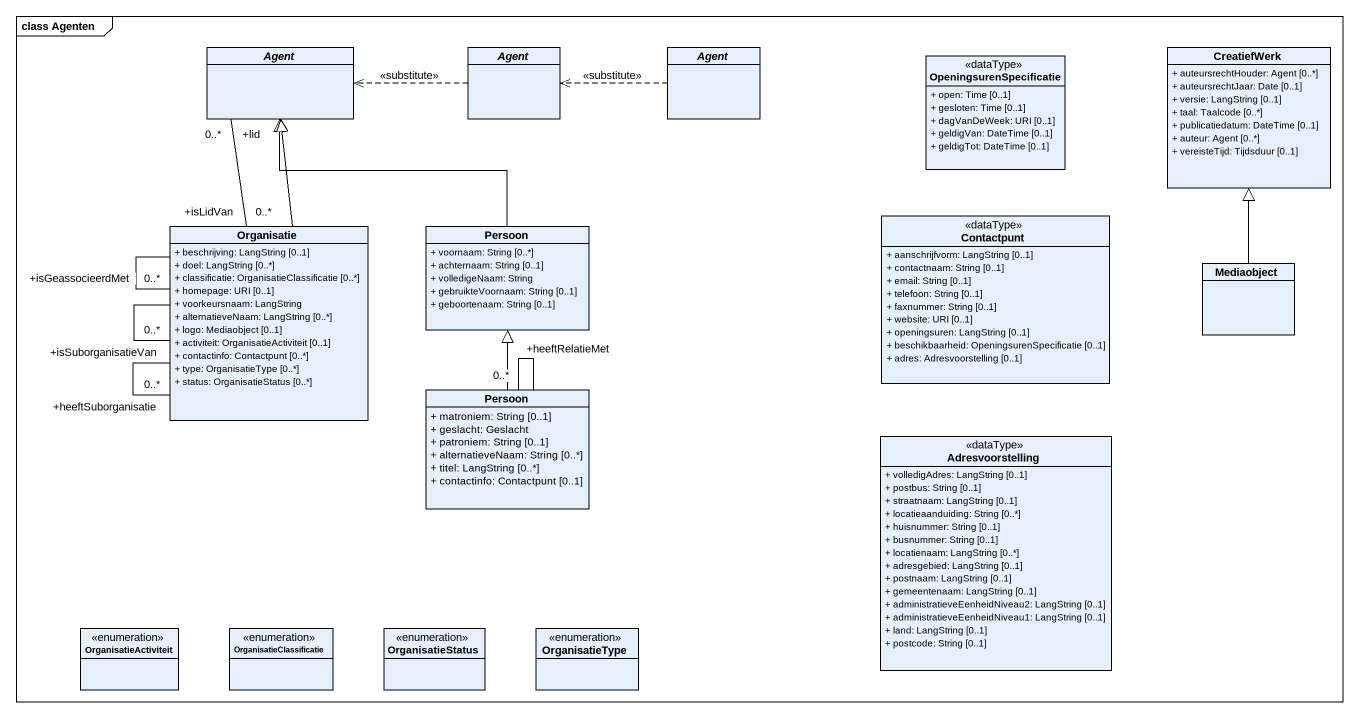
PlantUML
@startuml
mainframe class Agenten
hide circle
hide empty members
skinparam classAttributeIconSize 0
abstract class "Agent" as Agent_
abstract class "Agent" as Agent__2
abstract class "Agent" as Agent__3
class OpeningsurenSpecificatie <<dataType>> {
  + open: Time [0..1]
  + gesloten: Time [0..1]
  + dagVanDeWeek: URI [0..1]
  + geldigVan: DateTime [0..1]
  + geldigTot: DateTime [0..1]
}
class CreatiefWerk {
  + auteursrechtHouder: Agent [0..*]
  + auteursrechtJaar: Date [0..1]
  + versie: LangString [0..1]
  + taal: Taalcode [0..*]
  + publicatiedatum: DateTime [0..1]
  + auteur: Agent [0..*]
  + vereisteTijd: Tijdsduur [0..1]
}
class Organisatie {
  + beschrijving: LangString [0..1]
  + doel: LangString [0..*]
  + classificatie: OrganisatieClassificatie [0..*]
  + homepage: URI [0..1]
  + voorkeursnaam: LangString
  + alternatieveNaam: LangString [0..*]
  + logo: Mediaobject [0..1]
  + activiteit: OrganisatieActiviteit [0..1]
  + contactinfo: Contactpunt [0..*]
  + type: OrganisatieType [0..*]
  + status: OrganisatieStatus [0..*]
}
class Persoon {
  + voornaam: String [0..*]
  + achternaam: String [0..1]
  + volledigeNaam: String
  + gebruikteVoornaam: String [0..1]
  + geboortenaam: String [0..1]
}
class Contactpunt <<dataType>> {
  + aanschrijfvorm: LangString [0..1]
  + contactnaam: String [0..1]
  + email: String [0..1]
  + telefoon: String [0..1]
  + faxnummer: String [0..1]
  + website: URI [0..1]
  + openingsuren: LangString [0..1]
  + beschikbaarheid: OpeningsurenSpecificatie [0..1]
  + adres: Adresvoorstelling [0..1]
}
class Mediaobject
class "Persoon" as Persoon_2 {
  + matroniem: String [0..1]
  + geslacht: Geslacht
  + patroniem: String [0..1]
  + alternatieveNaam: String [0..*]
  + titel: LangString [0..*]
  + contactinfo: Contactpunt [0..1]
}
class Adresvoorstelling <<dataType>> {
  + volledigAdres: LangString [0..1]
  + postbus: String [0..1]
  + straatnaam: LangString [0..1]
  + locatieaanduiding: String [0..*]
  + huisnummer: String [0..1]
  + busnummer: String [0..1]
  + locatienaam: LangString [0..*]
  + adresgebied: LangString [0..1]
  + postnaam: LangString [0..1]
  + gemeentenaam: LangString [0..1]
  + administratieveEenheidNiveau2: LangString [0..1]
  + administratieveEenheidNiveau1: LangString [0..1]
  + land: LangString [0..1]
  + postcode: String [0..1]
}
enum OrganisatieActiviteit
enum OrganisatieClassificatie
enum OrganisatieStatus
enum OrganisatieType
Agent__2 .left.> Agent_ : <<substitute>>
Agent__3 .left.> Agent__2 : <<substitute>>
Organisatie "+isLidVan\n0..*" -up- "+lid\n0..*" Agent_
Organisatie -up-|> Agent_
Organisatie -- "+isSuborganisatieVan\n0..*" Organisatie
Organisatie -- "+heeftSuborganisatie\n0..*" Organisatie
Organisatie -- "+isGeassocieerdMet\n0..*" Organisatie
Persoon -up-|> Agent_
Mediaobject -up-|> CreatiefWerk
Persoon_2 -up-|> Persoon
Persoon_2 -- "+heeftRelatieMet\n0..*" Persoon_2
@enduml
